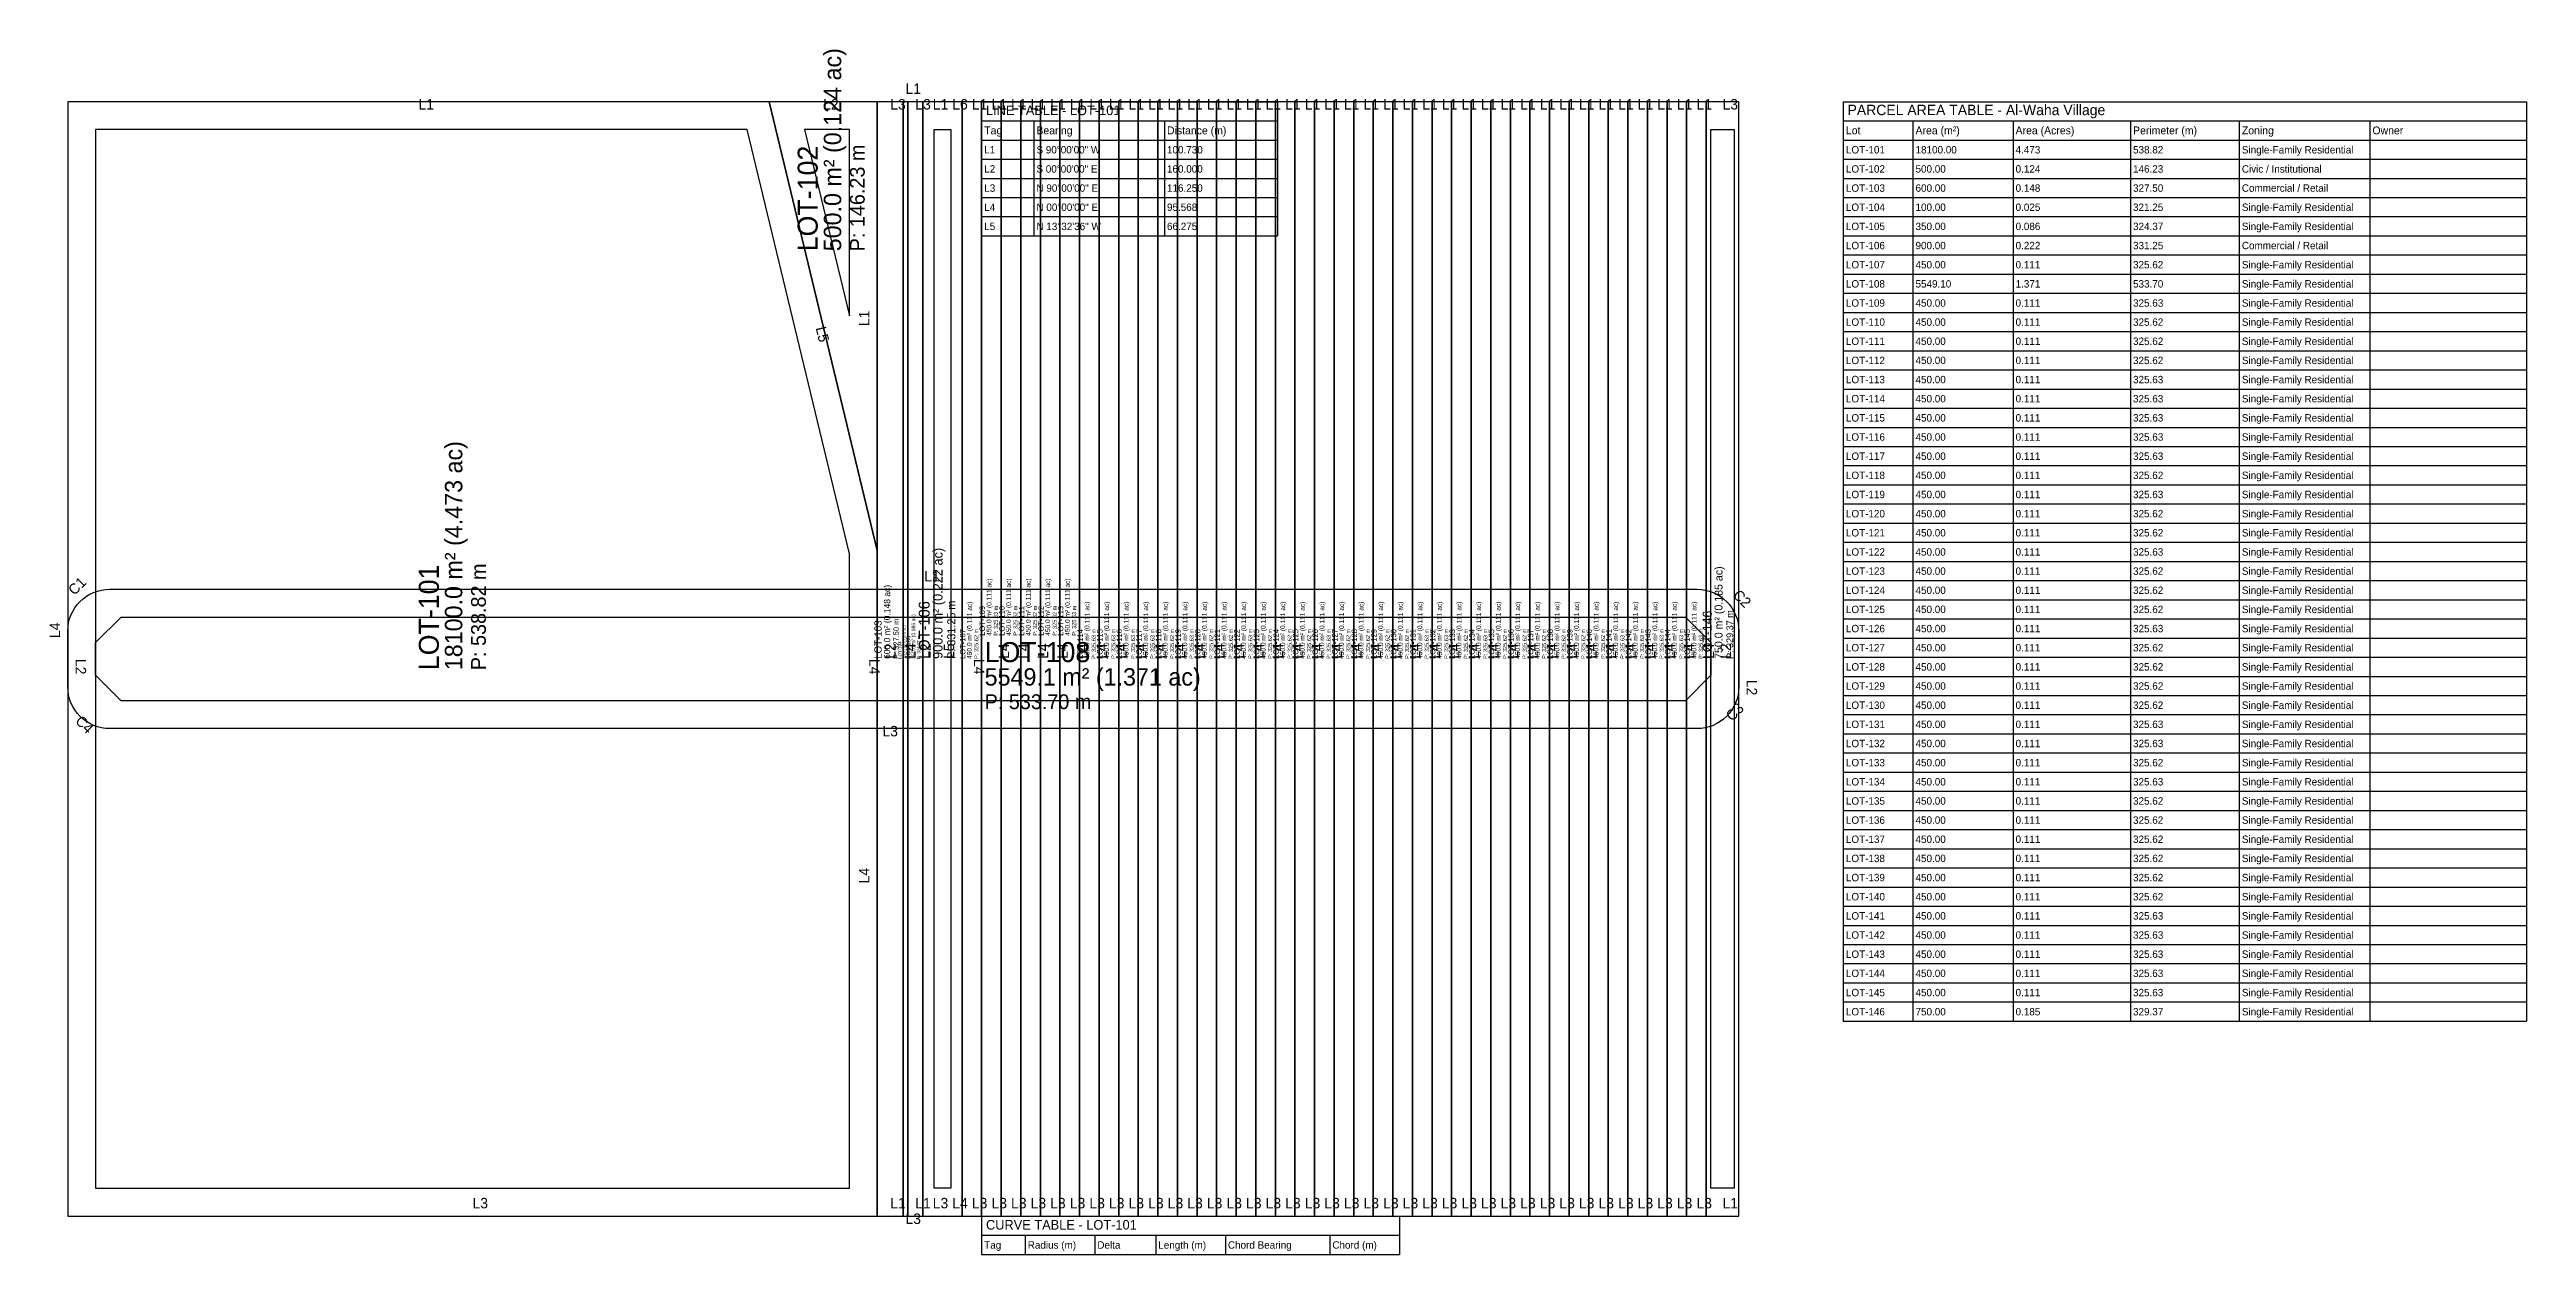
# Model space of a CAD drawing. Header units: metres. Extents: x -3 to 353, y -6 to 167.
import ezdxf

# ---------------------------------------------------------------- set-up
doc = ezdxf.new("R2010")
doc.units = ezdxf.units.M
for name, color, linetype in [('PC-PARCEL', 7, 'Continuous'), ('PC-PARCEL-LABEL', 7, 'Continuous'), ('PC-ROW', 7, 'Continuous'), ('PC-SEGMENT-LABEL', 7, 'Continuous'), ('PC-SETBACK', 7, 'Continuous'), ('PC-TABLE', 7, 'Continuous')]:
    doc.layers.add(name, color=color, linetype=linetype)

msp = doc.modelspace()

# ---------------------------------------------------------------- linework, layer by layer
at = {"layer": 'PC-PARCEL'}
for points in [[(100.73, 160), (0, 160), (0, 0), (116.25, 0), (116.25, 95.57)], [(116.25, 95.57), (116.25, 160), (100.73, 160)], [(116.25, 0), (120, 0), (120, 160), (116.25, 160)], [(120.63, 160), (120, 160), (120, 0), (120.63, 0)], [(120.63, 0), (122.81, 0), (122.81, 160), (120.63, 160)], [(125.63, 160), (122.81, 160), (122.81, 0), (125.63, 0), (128.44, 0), (128.44, 160)], [(131.25, 160), (128.44, 160), (128.44, 0), (131.25, 0)], [(134.06, 160), (131.25, 160), (131.25, 0), (134.06, 0)], [(136.88, 160), (134.06, 160), (134.06, 0), (136.88, 0)], [(139.69, 160), (136.88, 160), (136.88, 0), (139.69, 0)], [(142.5, 160), (139.69, 160), (139.69, 0), (142.5, 0)], [(145.31, 160), (142.5, 160), (142.5, 0), (145.31, 0)], [(148.13, 160), (145.31, 160), (145.31, 0), (148.13, 0)], [(150.94, 160), (148.13, 160), (148.13, 0), (150.94, 0)], [(153.75, 160), (150.94, 160), (150.94, 0), (153.75, 0)], [(156.56, 160), (153.75, 160), (153.75, 0), (156.56, 0)], [(159.38, 160), (156.56, 160), (156.56, 0), (159.38, 0)], [(162.19, 160), (159.38, 160), (159.38, 0), (162.19, 0)], [(165, 160), (162.19, 160), (162.19, 0), (165, 0)], [(167.81, 160), (165, 160), (165, 0), (167.81, 0)], [(170.63, 160), (167.81, 160), (167.81, 0), (170.63, 0)], [(173.44, 160), (170.63, 160), (170.63, 0), (173.44, 0)], [(176.25, 160), (173.44, 160), (173.44, 0), (176.25, 0)], [(179.06, 160), (176.25, 160), (176.25, 0), (179.06, 0)], [(181.88, 160), (179.06, 160), (179.06, 0), (181.88, 0)], [(184.69, 160), (181.88, 160), (181.88, 0), (184.69, 0)], [(187.5, 160), (184.69, 160), (184.69, 0), (187.5, 0)], [(190.31, 160), (187.5, 160), (187.5, 0), (190.31, 0)], [(193.13, 160), (190.31, 160), (190.31, 0), (193.13, 0)], [(195.94, 160), (193.13, 160), (193.13, 0), (195.94, 0)], [(198.75, 160), (195.94, 160), (195.94, 0), (198.75, 0)], [(201.56, 160), (198.75, 160), (198.75, 0), (201.56, 0)], [(204.38, 160), (201.56, 160), (201.56, 0), (204.38, 0)], [(207.19, 160), (204.38, 160), (204.38, 0), (207.19, 0)], [(210, 160), (207.19, 160), (207.19, 0), (210, 0)], [(212.81, 160), (210, 160), (210, 0), (212.81, 0)], [(215.62, 160), (212.81, 160), (212.81, 0), (215.62, 0)], [(218.44, 160), (215.62, 160), (215.62, 0), (218.44, 0)], [(221.25, 160), (218.44, 160), (218.44, 0), (221.25, 0)], [(224.06, 160), (221.25, 160), (221.25, 0), (224.06, 0)], [(226.87, 160), (224.06, 160), (224.06, 0), (226.87, 0)], [(229.69, 160), (226.87, 160), (226.87, 0), (229.69, 0)], [(232.5, 160), (229.69, 160), (229.69, 0), (232.5, 0)], [(235.31, 160), (232.5, 160), (232.5, 0), (235.31, 0)], [(235.31, 0), (240, 0), (240, 160), (235.31, 160)]]:
    msp.add_lwpolyline(points, close=True, dxfattribs=at)
at = {"layer": 'PC-ROW'}
msp.add_lwpolyline([(0, 84, -0.414214), (6, 90), (234, 90, -0.414214), (240, 84), (240, 76, -0.414214), (234, 70), (6, 70, -0.414214), (0, 76)], format="xyb", close=True, dxfattribs=at)
at = {"layer": 'PC-SETBACK'}
for points in [[(4, 156), (4, 4), (112.25, 4), (112.25, 95.09), (97.58, 156)], [(112.25, 156), (105.81, 156), (112.25, 129.25)], [(126.81, 156), (126.81, 4), (125.63, 4), (124.44, 4), (124.44, 156), (125.63, 156)], [(236, 4), (236, 156), (239.31, 156), (239.31, 4)], [(7.66, 86), (232.34, 86), (236, 82.34), (236, 77.66), (232.34, 74), (7.66, 74), (4, 77.66), (4, 82.34)]]:
    msp.add_lwpolyline(points, close=True, dxfattribs=at)
at = {"layer": 'PC-TABLE'}
for p, q in [((131.25, 160), (173.75, 160)), ((131.25, 160), (131.25, 140.75)), ((131.25, 157.25), (173.75, 157.25)), ((138.75, 157.25), (138.75, 140.75)), ((157.5, 157.25), (157.5, 140.75)), ((173.75, 160), (173.75, 140.75)), ((255, 160), (353.12, 160)), ((255, 160), (255, 28)), ((255, 157.25), (353.12, 157.25)), ((265, 157.25), (265, 28)), ((279.38, 157.25), (279.38, 28)), ((296.25, 157.25), (296.25, 28)), ((311.88, 157.25), (311.88, 28)), ((330.62, 157.25), (330.62, 28)), ((353.12, 160), (353.12, 28)), ((353.12, 157.25), (353.12, 28)), ((131.25, 154.5), (173.75, 154.5)), ((255, 154.5), (353.12, 154.5)), ((131.25, 151.75), (173.75, 151.75)), ((255, 151.75), (353.12, 151.75)), ((131.25, 149), (173.75, 149)), ((131.25, 146.25), (173.75, 146.25)), ((255, 149), (353.12, 149)), ((255, 146.25), (353.12, 146.25)), ((131.25, 143.5), (173.75, 143.5)), ((255, 143.5), (353.12, 143.5)), ((131.25, 140.75), (173.75, 140.75)), ((255, 140.75), (353.12, 140.75)), ((255, 138), (353.12, 138)), ((255, 135.25), (353.12, 135.25)), ((255, 132.5), (353.12, 132.5)), ((255, 129.75), (353.12, 129.75)), ((255, 127), (353.12, 127)), ((255, 124.25), (353.12, 124.25)), ((255, 121.5), (353.12, 121.5)), ((255, 118.75), (353.12, 118.75)), ((255, 116), (353.12, 116)), ((255, 113.25), (353.12, 113.25)), ((255, 110.5), (353.12, 110.5)), ((255, 107.75), (353.12, 107.75)), ((255, 105), (353.12, 105)), ((255, 102.25), (353.12, 102.25)), ((255, 99.5), (353.12, 99.5)), ((255, 96.75), (353.12, 96.75)), ((255, 94), (353.12, 94)), ((255, 91.25), (353.12, 91.25)), ((255, 88.5), (353.12, 88.5)), ((255, 85.75), (353.12, 85.75)), ((255, 83), (353.12, 83)), ((255, 80.25), (353.12, 80.25)), ((255, 77.5), (353.12, 77.5)), ((255, 74.75), (353.12, 74.75)), ((255, 72), (353.12, 72)), ((255, 69.25), (353.12, 69.25)), ((255, 66.5), (353.12, 66.5)), ((255, 63.75), (353.12, 63.75)), ((255, 61), (353.12, 61)), ((255, 58.25), (353.12, 58.25)), ((255, 55.5), (353.12, 55.5)), ((255, 52.75), (353.12, 52.75)), ((255, 50), (353.12, 50)), ((255, 47.25), (353.12, 47.25)), ((255, 44.5), (353.12, 44.5)), ((255, 41.75), (353.12, 41.75)), ((255, 39), (353.12, 39)), ((255, 36.25), (353.12, 36.25)), ((255, 33.5), (353.12, 33.5)), ((255, 30.75), (353.12, 30.75)), ((255, 28), (353.12, 28)), ((131.25, 0), (191.25, 0)), ((131.25, 0), (131.25, -5.5)), ((191.25, 0), (191.25, -5.5)), ((131.25, -2.75), (191.25, -2.75)), ((137.5, -2.75), (137.5, -5.5)), ((147.5, -2.75), (147.5, -5.5)), ((156.25, -2.75), (156.25, -5.5)), ((166.25, -2.75), (166.25, -5.5)), ((181.25, -2.75), (181.25, -5.5)), ((131.25, -5.5), (191.25, -5.5))]:
    msp.add_line(p, q, dxfattribs=at)

# ---------------------------------------------------------------- texts
at = {"layer": 'PC-PARCEL-LABEL'}
for s, height, p in [('500.0 m² (0.124 ac)', 2.5, (111.08, 138.52)), ('LOT-102', 2.875, (107.7, 138.52)), ('P: 146.23 m', 2.125, (114.45, 138.52)), ('18100.0 m² (4.473 ac)', 2.5, (56.66, 78.38)), ('LOT-101', 2.875, (53.29, 78.38)), ('P: 538.82 m', 2.125, (60.04, 78.38)), ('900.0 m² (0.222 ac)', 1.3667, (125.63, 80)), ('750.0 m² (0.185 ac)', 1.1389, (237.66, 80)), ('600.0 m² (0.148 ac)', 0.9111, (118.12, 80)), ('450.0 m² (0.111 ac)', 0.6833, (132.66, 83.32)), ('450.0 m² (0.111 ac)', 0.6833, (135.47, 83.32)), ('450.0 m² (0.111 ac)', 0.6833, (138.28, 83.32)), ('450.0 m² (0.111 ac)', 0.6833, (141.09, 83.32)), ('450.0 m² (0.111 ac)', 0.6833, (143.91, 83.32)), ('LOT-103', 1.048, (116.89, 80)), ('P: 327.50 m', 0.7744, (119.35, 80)), ('350.0 m² (0.086 ac)', 0.5315, (121.72, 80)), ('LOT-106', 1.572, (123.78, 80)), ('P: 331.25 m', 1.1617, (127.47, 80)), ('450.0 m² (0.111 ac)', 0.6833, (129.84, 80)), ('LOT-109', 0.786, (131.73, 83.32)), ('P: 325.63 m', 0.5808, (133.58, 83.32)), ('LOT-110', 0.786, (134.55, 83.32)), ('P: 325.62 m', 0.5808, (136.39, 83.32)), ('LOT-111', 0.786, (137.36, 83.32)), ('P: 325.62 m', 0.5808, (139.2, 83.32)), ('LOT-112', 0.786, (140.17, 83.32)), ('P: 325.62 m', 0.5808, (142.02, 83.32)), ('LOT-113', 0.786, (142.98, 83.32)), ('P: 325.63 m', 0.5808, (144.83, 83.32)), ('450.0 m² (0.111 ac)', 0.6833, (146.72, 80)), ('450.0 m² (0.111 ac)', 0.6833, (149.53, 80)), ('450.0 m² (0.111 ac)', 0.6833, (152.34, 80)), ('450.0 m² (0.111 ac)', 0.6833, (155.16, 80)), ('450.0 m² (0.111 ac)', 0.6833, (157.97, 80)), ('450.0 m² (0.111 ac)', 0.6833, (160.78, 80)), ('450.0 m² (0.111 ac)', 0.6833, (163.59, 80)), ('450.0 m² (0.111 ac)', 0.6833, (166.41, 80)), ('450.0 m² (0.111 ac)', 0.6833, (169.22, 80)), ('450.0 m² (0.111 ac)', 0.6833, (172.03, 80)), ('450.0 m² (0.111 ac)', 0.6833, (174.84, 80)), ('450.0 m² (0.111 ac)', 0.6833, (177.66, 80)), ('450.0 m² (0.111 ac)', 0.6833, (180.47, 80)), ('450.0 m² (0.111 ac)', 0.6833, (183.28, 80)), ('450.0 m² (0.111 ac)', 0.6833, (186.09, 80)), ('450.0 m² (0.111 ac)', 0.6833, (188.91, 80)), ('450.0 m² (0.111 ac)', 0.6833, (191.72, 80)), ('450.0 m² (0.111 ac)', 0.6833, (194.53, 80)), ('450.0 m² (0.111 ac)', 0.6833, (197.34, 80)), ('450.0 m² (0.111 ac)', 0.6833, (200.16, 80)), ('450.0 m² (0.111 ac)', 0.6833, (202.97, 80)), ('450.0 m² (0.111 ac)', 0.6833, (205.78, 80)), ('450.0 m² (0.111 ac)', 0.6833, (208.59, 80)), ('450.0 m² (0.111 ac)', 0.6833, (211.41, 80)), ('450.0 m² (0.111 ac)', 0.6833, (214.22, 80)), ('450.0 m² (0.111 ac)', 0.6833, (217.03, 80)), ('450.0 m² (0.111 ac)', 0.6833, (219.84, 80)), ('450.0 m² (0.111 ac)', 0.6833, (222.66, 80)), ('450.0 m² (0.111 ac)', 0.6833, (225.47, 80)), ('450.0 m² (0.111 ac)', 0.6833, (228.28, 80)), ('450.0 m² (0.111 ac)', 0.6833, (231.09, 80)), ('450.0 m² (0.111 ac)', 0.6833, (233.91, 80)), ('LOT-146', 1.31, (236.12, 80)), ('P: 329.37 m', 0.9681, (239.19, 80)), ('LOT-104', 0.46, (119.77, 80)), ('100.0 m² (0.025 ac)', 0.4, (120.31, 80)), ('LOT-105', 0.611, (121, 80)), ('P: 321.25 m', 0.34, (120.85, 80)), ('P: 324.37 m', 0.4518, (122.44, 80)), ('LOT-107', 0.786, (128.92, 80)), ('P: 325.62 m', 0.5808, (130.77, 80)), ('LOT-114', 0.786, (145.8, 80)), ('P: 325.63 m', 0.5808, (147.64, 80)), ('LOT-115', 0.786, (148.61, 80)), ('P: 325.63 m', 0.5808, (150.45, 80)), ('LOT-116', 0.786, (151.42, 80)), ('P: 325.63 m', 0.5808, (153.27, 80)), ('LOT-117', 0.786, (154.23, 80)), ('P: 325.63 m', 0.5808, (156.08, 80)), ('LOT-118', 0.786, (157.05, 80)), ('P: 325.62 m', 0.5808, (158.89, 80)), ('LOT-119', 0.786, (159.86, 80)), ('P: 325.63 m', 0.5808, (161.7, 80)), ('LOT-120', 0.786, (162.67, 80)), ('P: 325.62 m', 0.5808, (164.52, 80)), ('LOT-121', 0.786, (165.48, 80)), ('P: 325.62 m', 0.5808, (167.33, 80)), ('LOT-122', 0.786, (168.3, 80)), ('P: 325.63 m', 0.5808, (170.14, 80)), ('LOT-123', 0.786, (171.11, 80)), ('P: 325.62 m', 0.5808, (172.95, 80)), ('LOT-124', 0.786, (173.92, 80)), ('P: 325.62 m', 0.5808, (175.77, 80)), ('LOT-125', 0.786, (176.73, 80)), ('P: 325.62 m', 0.5808, (178.58, 80)), ('LOT-126', 0.786, (179.55, 80)), ('P: 325.63 m', 0.5808, (181.39, 80)), ('LOT-127', 0.786, (182.36, 80)), ('P: 325.62 m', 0.5808, (184.2, 80)), ('LOT-128', 0.786, (185.17, 80)), ('P: 325.62 m', 0.5808, (187.02, 80)), ('LOT-129', 0.786, (187.98, 80)), ('P: 325.62 m', 0.5808, (189.83, 80)), ('LOT-130', 0.786, (190.8, 80)), ('P: 325.62 m', 0.5808, (192.64, 80)), ('LOT-131', 0.786, (193.61, 80)), ('P: 325.63 m', 0.5808, (195.45, 80)), ('LOT-132', 0.786, (196.42, 80)), ('P: 325.63 m', 0.5808, (198.27, 80)), ('LOT-133', 0.786, (199.23, 80)), ('P: 325.62 m', 0.5808, (201.08, 80)), ('LOT-134', 0.786, (202.05, 80)), ('P: 325.63 m', 0.5808, (203.89, 80)), ('LOT-135', 0.786, (204.86, 80)), ('P: 325.62 m', 0.5808, (206.7, 80)), ('LOT-136', 0.786, (207.67, 80)), ('P: 325.62 m', 0.5808, (209.52, 80)), ('LOT-137', 0.786, (210.48, 80)), ('P: 325.62 m', 0.5808, (212.33, 80)), ('LOT-138', 0.786, (213.3, 80)), ('P: 325.62 m', 0.5808, (215.14, 80)), ('LOT-139', 0.786, (216.11, 80)), ('P: 325.62 m', 0.5808, (217.95, 80)), ('LOT-140', 0.786, (218.92, 80)), ('P: 325.62 m', 0.5808, (220.77, 80)), ('LOT-141', 0.786, (221.73, 80)), ('P: 325.63 m', 0.5808, (223.58, 80)), ('LOT-142', 0.786, (224.55, 80)), ('P: 325.63 m', 0.5808, (226.39, 80)), ('LOT-143', 0.786, (227.36, 80)), ('P: 325.63 m', 0.5808, (229.2, 80)), ('LOT-144', 0.786, (230.17, 80)), ('P: 325.63 m', 0.5808, (232.02, 80)), ('LOT-145', 0.786, (232.98, 80)), ('P: 325.63 m', 0.5808, (234.83, 80))]:
    msp.add_text(s, height=height, rotation=90, dxfattribs=at).set_placement(p)
for s, height, p in [('LOT-108', 2.875, (131.68, 79.54)), ('5549.1 m² (1.371 ac)', 2.5, (131.68, 76.17)), ('P: 533.70 m', 2.125, (131.68, 72.79))]:
    msp.add_text(s, height=height, dxfattribs=at).set_placement(p)
at = {"layer": 'PC-SEGMENT-LABEL'}
for s, rotation, p in [('L1', 360, (50.36, 158.88)), ('L2', 360, (108.49, 158.88)), ('L3', 360, (118.12, 158.88)), ('L1', 360, (120.31, 161.12)), ('L3', 360, (121.72, 158.88)), ('L1', 360, (124.22, 158.88)), ('L6', 360, (127.03, 158.88)), ('L1', 360, (129.84, 158.88)), ('L1', 360, (132.66, 158.88)), ('L1', 360, (135.47, 158.88)), ('L1', 360, (138.28, 158.88)), ('L1', 360, (141.09, 158.88)), ('L1', 360, (143.91, 158.88)), ('L1', 360, (146.72, 158.88)), ('L1', 360, (149.53, 158.88)), ('L1', 360, (152.34, 158.88)), ('L1', 360, (155.16, 158.88)), ('L1', 360, (157.97, 158.88)), ('L1', 360, (160.78, 158.88)), ('L1', 360, (163.59, 158.88)), ('L1', 360, (166.41, 158.88)), ('L1', 360, (169.22, 158.88)), ('L1', 360, (172.03, 158.88)), ('L1', 360, (174.84, 158.88)), ('L1', 360, (177.66, 158.88)), ('L1', 360, (180.47, 158.88)), ('L1', 360, (183.28, 158.88)), ('L1', 360, (186.09, 158.88)), ('L1', 360, (188.91, 158.88)), ('L1', 360, (191.72, 158.88)), ('L1', 360, (194.53, 158.88)), ('L1', 360, (197.34, 158.88)), ('L1', 360, (200.16, 158.88)), ('L1', 360, (202.97, 158.88)), ('L1', 360, (205.78, 158.88)), ('L1', 360, (208.59, 158.88)), ('L1', 360, (211.41, 158.88)), ('L1', 360, (214.22, 158.88)), ('L1', 360, (217.03, 158.88)), ('L1', 360, (219.84, 158.88)), ('L1', 360, (222.66, 158.88)), ('L1', 360, (225.47, 158.88)), ('L1', 360, (228.28, 158.88)), ('L1', 360, (231.09, 158.88)), ('L1', 360, (233.91, 158.88)), ('L3', 360, (237.66, 158.88)), ('L1', 90, (115.12, 127.78)), ('L5', 283.5433, (107.4, 127.52)), ('C1', 45, (0.96, 89.04)), ('C2', -45, (239.04, 89.04)), ('L4', 90, (-1.12, 83)), ('L2', 90, (118.88, 80)), ('L4', 90, (121.75, 80)), ('L2', 90, (123.94, 80)), ('L5', 90, (127.31, 80)), ('L4', 90, (135.19, 80)), ('L4', 90, (138, 80)), ('L4', 90, (140.81, 80)), ('L4', 90, (143.62, 80)), ('L4', 90, (146.44, 80)), ('L4', 90, (149.25, 80)), ('L4', 90, (152.06, 80)), ('L4', 90, (154.88, 80)), ('L4', 90, (157.69, 80)), ('L4', 90, (160.5, 80)), ('L4', 90, (163.31, 80)), ('L4', 90, (166.13, 80)), ('L4', 90, (168.94, 80)), ('L4', 90, (171.75, 80)), ('L4', 90, (174.56, 80)), ('L4', 90, (177.38, 80)), ('L4', 90, (180.19, 80)), ('L4', 90, (183, 80)), ('L4', 90, (185.81, 80)), ('L4', 90, (188.63, 80)), ('L4', 90, (191.44, 80)), ('L4', 90, (194.25, 80)), ('L4', 90, (197.06, 80)), ('L4', 90, (199.88, 80)), ('L4', 90, (202.69, 80)), ('L4', 90, (205.5, 80)), ('L4', 90, (208.31, 80)), ('L4', 90, (211.12, 80)), ('L4', 90, (213.94, 80)), ('L4', 90, (216.75, 80)), ('L4', 90, (219.56, 80)), ('L4', 90, (222.37, 80)), ('L4', 90, (225.19, 80)), ('L4', 90, (228, 80)), ('L4', 90, (230.81, 80)), ('L4', 90, (233.63, 80)), ('L4', 90, (236.44, 80)), ('L2', 90, (238.88, 80)), ('L2', -90, (1.12, 80)), ('L4', -90, (115.12, 80)), ('L4', 270, (130.13, 80)), ('L2', -90, (241.12, 77)), ('C4', 315, (0.96, 70.96)), ('C3', 45, (239.04, 70.96)), ('L3', 360, (117, 68.88)), ('L4', 90, (115.12, 47.78))]:
    msp.add_text(s, height=1.5, rotation=rotation, dxfattribs=at).set_placement(p)
for s, p in [('L1', (123, 91.12)), ('L3', (58.12, 1.12)), ('L1', (118.12, 1.12)), ('L3', (120.31, -1.12)), ('L1', (121.72, 1.12)), ('L3', (124.22, 1.12)), ('L4', (127.03, 1.12)), ('L3', (129.84, 1.12)), ('L3', (132.66, 1.12)), ('L3', (135.47, 1.12)), ('L3', (138.28, 1.12)), ('L3', (141.09, 1.12)), ('L3', (143.91, 1.12)), ('L3', (146.72, 1.12)), ('L3', (149.53, 1.12)), ('L3', (152.34, 1.12)), ('L3', (155.16, 1.12)), ('L3', (157.97, 1.12)), ('L3', (160.78, 1.12)), ('L3', (163.59, 1.12)), ('L3', (166.41, 1.12)), ('L3', (169.22, 1.12)), ('L3', (172.03, 1.12)), ('L3', (174.84, 1.12)), ('L3', (177.66, 1.12)), ('L3', (180.47, 1.12)), ('L3', (183.28, 1.12)), ('L3', (186.09, 1.12)), ('L3', (188.91, 1.12)), ('L3', (191.72, 1.12)), ('L3', (194.53, 1.12)), ('L3', (197.34, 1.12)), ('L3', (200.16, 1.12)), ('L3', (202.97, 1.12)), ('L3', (205.78, 1.12)), ('L3', (208.59, 1.12)), ('L3', (211.41, 1.12)), ('L3', (214.22, 1.12)), ('L3', (217.03, 1.12)), ('L3', (219.84, 1.12)), ('L3', (222.66, 1.12)), ('L3', (225.47, 1.12)), ('L3', (228.28, 1.12)), ('L3', (231.09, 1.12)), ('L3', (233.91, 1.12)), ('L1', (237.66, 1.12))]:
    msp.add_text(s, height=1.5, dxfattribs=at).set_placement(p)
at = {"layer": 'PC-TABLE'}
for s, height, p in [('LINE TABLE - LOT-101', 1.375, (131.87, 158.07)), ('PARCEL AREA TABLE - Al-Waha Village', 1.5, (255.62, 158.07)), ('Tag', 1.125, (131.62, 155.32)), ('L1', 1.062, (131.62, 152.57)), ('S 90°00\'00" W', 1.0625, (139.12, 152.57)), ('Bearing', 1.125, (139.12, 155.32)), ('100.730', 1.062, (157.87, 152.57)), ('Distance (m)', 1.125, (157.87, 155.32)), ('LOT-101', 1.062, (255.38, 152.57)), ('Lot', 1.125, (255.38, 155.32)), ('Area (m²)', 1.125, (265.38, 155.32)), ('18100.00', 1.062, (265.38, 152.57)), ('Area (Acres)', 1.125, (279.75, 155.32)), ('4.473', 1.062, (279.75, 152.57)), ('538.82', 1.062, (296.62, 152.57)), ('Perimeter (m)', 1.125, (296.62, 155.32)), ('Zoning', 1.125, (312.25, 155.32)), ('Single-Family Residential', 1.0625, (312.25, 152.57)), ('Owner', 1.125, (331, 155.32)), ('L2', 1.062, (131.62, 149.82)), ('S 00°00\'00" E', 1.0625, (139.12, 149.82)), ('160.000', 1.062, (157.87, 149.82)), ('LOT-102', 1.062, (255.38, 149.82)), ('500.00', 1.062, (265.38, 149.82)), ('0.124', 1.062, (279.75, 149.82)), ('146.23', 1.062, (296.62, 149.82)), ('Civic / Institutional', 1.0625, (312.25, 149.82)), ('L3', 1.062, (131.62, 147.07)), ('N 90°00\'00" E', 1.0625, (139.12, 147.07)), ('116.250', 1.062, (157.87, 147.07)), ('LOT-103', 1.062, (255.38, 147.07)), ('600.00', 1.062, (265.38, 147.07)), ('0.148', 1.062, (279.75, 147.07)), ('327.50', 1.062, (296.62, 147.07)), ('Commercial / Retail', 1.0625, (312.25, 147.07)), ('L4', 1.062, (131.62, 144.32)), ('L5', 1.062, (131.62, 141.57)), ('N 00°00\'00" E', 1.0625, (139.12, 144.32)), ('N 13°32\'36" W', 1.0625, (139.12, 141.57)), ('95.568', 1.062, (157.87, 144.32)), ('66.275', 1.062, (157.87, 141.57)), ('LOT-104', 1.062, (255.38, 144.32)), ('LOT-105', 1.062, (255.38, 141.57)), ('350.00', 1.062, (265.38, 141.57)), ('100.00', 1.062, (265.38, 144.32)), ('0.025', 1.062, (279.75, 144.32)), ('0.086', 1.062, (279.75, 141.57)), ('321.25', 1.062, (296.62, 144.32)), ('324.37', 1.062, (296.62, 141.57)), ('Single-Family Residential', 1.0625, (312.25, 144.32)), ('Single-Family Residential', 1.0625, (312.25, 141.57)), ('LOT-106', 1.062, (255.38, 138.82)), ('900.00', 1.062, (265.38, 138.82)), ('0.222', 1.062, (279.75, 138.82)), ('331.25', 1.062, (296.62, 138.82)), ('Commercial / Retail', 1.0625, (312.25, 138.82)), ('LOT-107', 1.062, (255.38, 136.07)), ('450.00', 1.062, (265.38, 136.07)), ('0.111', 1.062, (279.75, 136.07)), ('325.62', 1.062, (296.62, 136.07)), ('Single-Family Residential', 1.0625, (312.25, 136.07)), ('LOT-108', 1.062, (255.38, 133.32)), ('LOT-109', 1.062, (255.38, 130.57)), ('450.00', 1.062, (265.38, 130.57)), ('5549.10', 1.062, (265.38, 133.32)), ('0.111', 1.062, (279.75, 130.57)), ('1.371', 1.062, (279.75, 133.32)), ('533.70', 1.062, (296.62, 133.32)), ('325.63', 1.062, (296.62, 130.57)), ('Single-Family Residential', 1.0625, (312.25, 133.32)), ('Single-Family Residential', 1.0625, (312.25, 130.57)), ('LOT-110', 1.062, (255.38, 127.83)), ('450.00', 1.062, (265.38, 127.83)), ('0.111', 1.062, (279.75, 127.83)), ('325.62', 1.062, (296.62, 127.83)), ('Single-Family Residential', 1.0625, (312.25, 127.83)), ('LOT-111', 1.062, (255.38, 125.08)), ('450.00', 1.062, (265.38, 125.08)), ('0.111', 1.062, (279.75, 125.08)), ('325.62', 1.062, (296.62, 125.08)), ('Single-Family Residential', 1.0625, (312.25, 125.08)), ('LOT-112', 1.062, (255.38, 122.33)), ('450.00', 1.062, (265.38, 122.33)), ('0.111', 1.062, (279.75, 122.33)), ('325.62', 1.062, (296.62, 122.33)), ('Single-Family Residential', 1.0625, (312.25, 122.33)), ('LOT-113', 1.062, (255.38, 119.58)), ('LOT-114', 1.062, (255.38, 116.83)), ('450.00', 1.062, (265.38, 119.58)), ('450.00', 1.062, (265.38, 116.83)), ('0.111', 1.062, (279.75, 119.58)), ('0.111', 1.062, (279.75, 116.83)), ('325.63', 1.062, (296.62, 119.58)), ('325.63', 1.062, (296.62, 116.83)), ('Single-Family Residential', 1.0625, (312.25, 119.58)), ('Single-Family Residential', 1.0625, (312.25, 116.83)), ('LOT-115', 1.062, (255.38, 114.08)), ('450.00', 1.062, (265.38, 114.08)), ('0.111', 1.062, (279.75, 114.08)), ('325.63', 1.062, (296.62, 114.08)), ('Single-Family Residential', 1.0625, (312.25, 114.08)), ('LOT-116', 1.062, (255.38, 111.33)), ('450.00', 1.062, (265.38, 111.33)), ('0.111', 1.062, (279.75, 111.33)), ('325.63', 1.062, (296.62, 111.33)), ('Single-Family Residential', 1.0625, (312.25, 111.33)), ('LOT-117', 1.062, (255.38, 108.58)), ('LOT-118', 1.062, (255.38, 105.83)), ('450.00', 1.062, (265.38, 108.58)), ('450.00', 1.062, (265.38, 105.83)), ('0.111', 1.062, (279.75, 108.58)), ('0.111', 1.062, (279.75, 105.83)), ('325.63', 1.062, (296.62, 108.58)), ('325.62', 1.062, (296.62, 105.83)), ('Single-Family Residential', 1.0625, (312.25, 108.58)), ('Single-Family Residential', 1.0625, (312.25, 105.83)), ('LOT-119', 1.062, (255.38, 103.08)), ('450.00', 1.062, (265.38, 103.08)), ('0.111', 1.062, (279.75, 103.08)), ('325.63', 1.062, (296.62, 103.08)), ('Single-Family Residential', 1.0625, (312.25, 103.08)), ('LOT-120', 1.062, (255.38, 100.33)), ('450.00', 1.062, (265.38, 100.33)), ('0.111', 1.062, (279.75, 100.33)), ('325.62', 1.062, (296.62, 100.33)), ('Single-Family Residential', 1.0625, (312.25, 100.33)), ('LOT-121', 1.062, (255.38, 97.58)), ('450.00', 1.062, (265.38, 97.58)), ('0.111', 1.062, (279.75, 97.58)), ('325.62', 1.062, (296.62, 97.58)), ('Single-Family Residential', 1.0625, (312.25, 97.58)), ('LOT-122', 1.062, (255.38, 94.83)), ('LOT-123', 1.062, (255.38, 92.08)), ('450.00', 1.062, (265.38, 94.83)), ('450.00', 1.062, (265.38, 92.08)), ('0.111', 1.062, (279.75, 94.83)), ('0.111', 1.062, (279.75, 92.08)), ('325.63', 1.062, (296.62, 94.83)), ('325.62', 1.062, (296.62, 92.08)), ('Single-Family Residential', 1.0625, (312.25, 94.83)), ('Single-Family Residential', 1.0625, (312.25, 92.08)), ('LOT-124', 1.062, (255.38, 89.33)), ('450.00', 1.062, (265.38, 89.33)), ('0.111', 1.062, (279.75, 89.33)), ('325.62', 1.062, (296.62, 89.33)), ('Single-Family Residential', 1.0625, (312.25, 89.33)), ('LOT-125', 1.062, (255.38, 86.58)), ('450.00', 1.062, (265.38, 86.58)), ('0.111', 1.062, (279.75, 86.58)), ('325.62', 1.062, (296.62, 86.58)), ('Single-Family Residential', 1.0625, (312.25, 86.58)), ('LOT-126', 1.062, (255.38, 83.83)), ('LOT-127', 1.062, (255.38, 81.08)), ('450.00', 1.062, (265.38, 83.83)), ('450.00', 1.062, (265.38, 81.08)), ('0.111', 1.062, (279.75, 83.83)), ('0.111', 1.062, (279.75, 81.08)), ('325.63', 1.062, (296.62, 83.83)), ('325.62', 1.062, (296.62, 81.08)), ('Single-Family Residential', 1.0625, (312.25, 83.83)), ('Single-Family Residential', 1.0625, (312.25, 81.08)), ('LOT-128', 1.062, (255.38, 78.33)), ('450.00', 1.062, (265.38, 78.33)), ('0.111', 1.062, (279.75, 78.33)), ('325.62', 1.062, (296.62, 78.33)), ('Single-Family Residential', 1.0625, (312.25, 78.33)), ('LOT-129', 1.062, (255.38, 75.58)), ('450.00', 1.062, (265.38, 75.58)), ('0.111', 1.062, (279.75, 75.58)), ('325.62', 1.062, (296.62, 75.58)), ('Single-Family Residential', 1.0625, (312.25, 75.58)), ('LOT-130', 1.062, (255.38, 72.83)), ('LOT-131', 1.062, (255.38, 70.08)), ('450.00', 1.062, (265.38, 72.83)), ('450.00', 1.062, (265.38, 70.08)), ('0.111', 1.062, (279.75, 72.83)), ('0.111', 1.062, (279.75, 70.08)), ('325.62', 1.062, (296.62, 72.83)), ('325.63', 1.062, (296.62, 70.08)), ('Single-Family Residential', 1.0625, (312.25, 72.83)), ('Single-Family Residential', 1.0625, (312.25, 70.08)), ('LOT-132', 1.062, (255.38, 67.33)), ('450.00', 1.062, (265.38, 67.33)), ('0.111', 1.062, (279.75, 67.33)), ('325.63', 1.062, (296.62, 67.33)), ('Single-Family Residential', 1.0625, (312.25, 67.33)), ('LOT-133', 1.062, (255.38, 64.58)), ('450.00', 1.062, (265.38, 64.58)), ('0.111', 1.062, (279.75, 64.58)), ('325.62', 1.062, (296.62, 64.58)), ('Single-Family Residential', 1.0625, (312.25, 64.58)), ('LOT-134', 1.062, (255.38, 61.83)), ('450.00', 1.062, (265.38, 61.83)), ('0.111', 1.062, (279.75, 61.83)), ('325.63', 1.062, (296.62, 61.83)), ('Single-Family Residential', 1.0625, (312.25, 61.83)), ('LOT-135', 1.062, (255.38, 59.08)), ('LOT-136', 1.062, (255.38, 56.33)), ('450.00', 1.062, (265.38, 59.08)), ('450.00', 1.062, (265.38, 56.33)), ('0.111', 1.062, (279.75, 59.08)), ('0.111', 1.062, (279.75, 56.33)), ('325.62', 1.062, (296.62, 59.08)), ('325.62', 1.062, (296.62, 56.33)), ('Single-Family Residential', 1.0625, (312.25, 59.08)), ('Single-Family Residential', 1.0625, (312.25, 56.33)), ('LOT-137', 1.062, (255.38, 53.58)), ('450.00', 1.062, (265.38, 53.58)), ('0.111', 1.062, (279.75, 53.58)), ('325.62', 1.062, (296.62, 53.58)), ('Single-Family Residential', 1.0625, (312.25, 53.58)), ('LOT-138', 1.062, (255.38, 50.83)), ('450.00', 1.062, (265.38, 50.83)), ('0.111', 1.062, (279.75, 50.83)), ('325.62', 1.062, (296.62, 50.83)), ('Single-Family Residential', 1.0625, (312.25, 50.83)), ('LOT-139', 1.062, (255.38, 48.08)), ('LOT-140', 1.062, (255.38, 45.33)), ('450.00', 1.062, (265.38, 48.08)), ('450.00', 1.062, (265.38, 45.33)), ('0.111', 1.062, (279.75, 48.08)), ('0.111', 1.062, (279.75, 45.33)), ('325.62', 1.062, (296.62, 48.08)), ('325.62', 1.062, (296.62, 45.33)), ('Single-Family Residential', 1.0625, (312.25, 48.08)), ('Single-Family Residential', 1.0625, (312.25, 45.33)), ('LOT-141', 1.062, (255.38, 42.58)), ('450.00', 1.062, (265.38, 42.58)), ('0.111', 1.062, (279.75, 42.58)), ('325.63', 1.062, (296.62, 42.58)), ('Single-Family Residential', 1.0625, (312.25, 42.58)), ('LOT-142', 1.062, (255.38, 39.83)), ('450.00', 1.062, (265.38, 39.83)), ('0.111', 1.062, (279.75, 39.83)), ('325.63', 1.062, (296.62, 39.83)), ('Single-Family Residential', 1.0625, (312.25, 39.83)), ('LOT-143', 1.062, (255.38, 37.08)), ('450.00', 1.062, (265.38, 37.08)), ('0.111', 1.062, (279.75, 37.08)), ('325.63', 1.062, (296.62, 37.08)), ('Single-Family Residential', 1.0625, (312.25, 37.08)), ('LOT-144', 1.062, (255.38, 34.33)), ('LOT-145', 1.062, (255.38, 31.57)), ('450.00', 1.062, (265.38, 34.33)), ('450.00', 1.062, (265.38, 31.57)), ('0.111', 1.062, (279.75, 34.33)), ('0.111', 1.062, (279.75, 31.57)), ('325.63', 1.062, (296.62, 34.33)), ('325.63', 1.062, (296.62, 31.57)), ('Single-Family Residential', 1.0625, (312.25, 34.33)), ('Single-Family Residential', 1.0625, (312.25, 31.57)), ('LOT-146', 1.062, (255.38, 28.82)), ('750.00', 1.062, (265.38, 28.82)), ('0.185', 1.062, (279.75, 28.82)), ('329.37', 1.062, (296.62, 28.82)), ('Single-Family Residential', 1.0625, (312.25, 28.82)), ('CURVE TABLE - LOT-101', 1.375, (131.87, -1.93)), ('Radius (m)', 1.062, (137.87, -4.67)), ('Delta', 1.062, (147.87, -4.67)), ('Length (m)', 1.062, (156.62, -4.67)), ('Chord Bearing', 1.0625, (166.62, -4.67)), ('Chord (m)', 1.062, (181.62, -4.67)), ('Tag', 1.062, (131.62, -4.67))]:
    msp.add_text(s, height=height, dxfattribs=at).set_placement(p)

doc.saveas('drawing.dxf')
